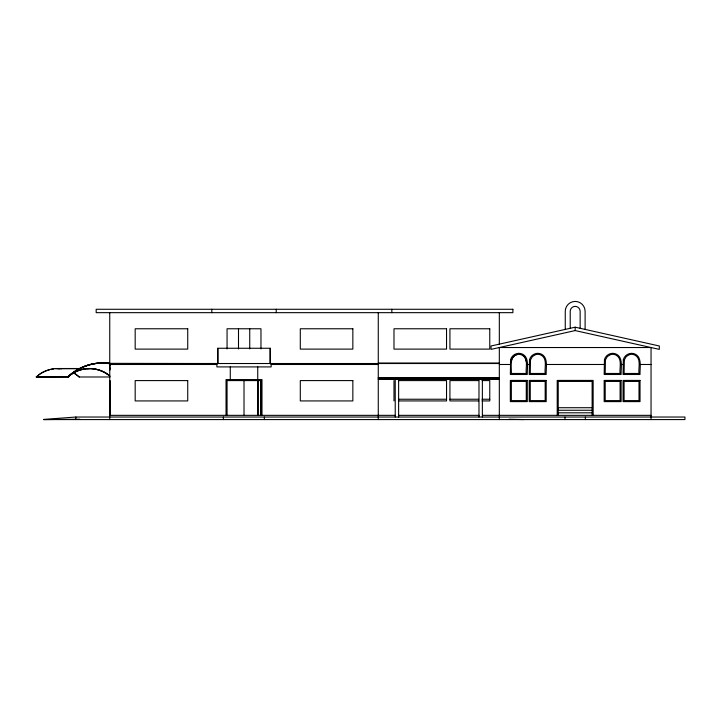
<?xml version="1.0" encoding="UTF-8"?>
<svg xmlns="http://www.w3.org/2000/svg" width="721" height="721" viewBox="0 0 721 721"><rect width="100%" height="100%" fill="white"/><g stroke="black" fill="none" stroke-linecap="round" stroke-linejoin="round"><path stroke-width="1.08" d="M522.545 355.309C528.745 359.139 525.474 367.656 526.276 373.469L511.351 373.469C511.748 367.413 508.801 356.985 516.885 354.57M271.132 363.519L271.132 366.908L216.886 366.908L216.886 363.519L109.745 363.357C94.83 361.6 79.013 366.34 68.171 376.867L36.05 376.993L68.279 376.993L70.973 374.623A32.715 32.13 90 0 1 107.88 374.623L109.916 376.272M108.015 374.487A32.887 32.292 -90 0 0 70.91 374.487L67.783 376.993A51.858 50.921 -90 0 1 109.736 363.402M80.247 368.395L83.708 366.818M575.178 327.19L491.046 345.99L491.046 349.379L575.178 330.579L659.318 349.379L659.318 345.99L575.178 327.19L575.178 330.579M43.63 419.415L75.84 417.035L684.95 417.035L684.95 419.577L43.63 419.577L79.761 419.243M378.273 363.033L499.32 363.033M106.014 363.141L106.05 363.141A50.389 50.389 0 0 0 70.676 374.623M109.745 363.357L109.98 365.457L109.745 363.357A50.389 50.389 0 0 0 67.783 376.993L68.279 376.993M206.837 363.519L499.32 363.519M109.745 364.484L216.886 364.484M271.132 364.484L378.273 364.484M499.32 364.484L510.342 364.484M527.294 364.484L529.241 364.484M546.194 364.484L604.171 364.484M621.123 364.484L623.07 364.484M640.023 364.484L651.045 364.484M57.689 368.512L80.671 368.512M87.241 368.512L89.431 368.512M57.689 368.683L80.671 368.683M87.241 368.683L89.431 368.683M109.971 376.993L79.067 376.993L76.147 374.623A32.715 32.13 -90 0 0 72.803 372.532M378.273 377.561L499.32 377.561M378.273 378.047L499.32 378.047M378.273 378.858L499.32 378.858M378.273 379.354L499.32 379.354M109.745 380.589L109.916 415.341M398.461 380.589L446.542 380.589L446.542 400.93L398.461 400.93M478.699 380.589L449.931 380.589L449.931 400.93L478.699 400.93M482.025 380.589L489.766 380.589L489.766 400.93L482.025 400.93M398.461 399.236L446.542 399.236M449.931 399.236L478.699 399.236M482.025 399.236L489.766 399.236M557.739 407.716L592.626 407.716M558.225 410.258L592.13 410.258M558.225 412.8L592.13 412.8M109.745 415.341L395.09 415.341M398.452 415.341L479.141 415.341M482.511 415.341L651.045 415.341M509.035 419.252L523.545 419.577M109.754 375.902L107.979 374.487A32.887 32.292 90 0 0 70.874 374.487M109.907 368.954L109.394 363.483L109.98 370.044M651.045 419.577L651.045 347.531L499.32 347.531L499.32 419.577M593.149 415.341L593.149 380.418L557.216 380.418L557.216 415.341M592.13 415.341L592.13 381.436L558.225 381.436L558.225 415.341M585.353 417.035L585.353 419.577M585.11 329.407L585.11 311.346A9.923 9.923 0 0 0 575.178 301.423A9.923 9.923 0 0 0 565.255 311.346L565.255 329.407M580.144 328.298L580.144 311.346A4.966 4.966 0 0 0 575.178 306.38A4.966 4.966 0 0 0 570.221 311.346L570.221 328.298M565.012 417.035L565.012 419.577M499.32 312.662L499.32 344.142M482.367 379.165L482.367 417.035M478.978 379.165L478.978 417.035M398.623 379.165L398.623 417.035M395.225 379.165L395.225 417.035M393.99 380.589L393.99 400.93M391.836 309.273L391.836 312.662M378.273 312.662L378.273 419.577M276.224 309.273L276.224 312.662M270.285 363.519L270.285 348.261L217.733 348.261L217.733 363.519M270.123 348.261L270.123 363.519M264.355 417.035L264.355 419.577M261.984 415.341L261.984 379.57L226.043 379.57L226.043 415.341M260.966 348.946L260.966 328.767L227.061 328.767L227.061 348.946M260.966 415.341L260.966 380.589L227.061 380.589L227.061 415.341M260.795 380.589L260.795 415.341M258.019 380.589L258.019 415.341M257.739 366.908L257.739 379.57M257.857 380.589L257.857 415.341M249.736 328.767L249.736 348.946M244.013 380.589L244.013 415.341M238.498 328.767L238.498 348.946M230.278 366.908L230.278 379.57M223.366 417.035L223.366 419.577M217.904 348.261L217.904 363.519M211.803 309.273L211.803 312.662M109.889 380.589L109.889 415.341M109.745 312.662L109.745 419.577M75.84 417.035L75.84 419.577M511.351 361.771A7.462 7.462 0 0 1 518.814 354.317A7.462 7.462 0 0 1 526.276 361.771M49.902 369.657A32.715 32.13 -90 0 0 39.231 374.623L36.429 376.867L39.141 374.487A32.887 32.292 90 0 1 61.636 368.764M50.858 369.431A32.715 32.13 -90 0 1 53.769 368.927M55.724 368.746A32.715 32.13 -90 0 1 59.654 368.746M73.74 372.865A32.887 32.292 90 0 1 79.328 376.993M510.63 359.581L510.342 374.487L527.294 374.487C526.961 367.728 529.98 356.219 521.004 353.587C516.633 352.38 511.775 355.192 510.63 359.581M529.529 359.581L529.241 374.487L546.194 374.487C545.869 367.728 548.888 356.219 539.912 353.587C535.532 352.38 530.674 355.192 529.529 359.581M530.512 359.842L530.259 373.469L545.175 373.469C544.382 367.656 547.645 359.139 541.444 355.309A7.462 7.462 0 0 0 535.784 354.57L532.44 356.498L530.512 359.842M604.459 359.581L604.171 374.487L621.123 374.487C620.799 367.728 623.818 356.219 614.842 353.587C610.462 352.38 605.604 355.192 604.459 359.581M605.442 359.842L605.189 373.469L620.105 373.469C619.312 367.656 622.574 359.139 616.374 355.309A7.462 7.462 0 0 0 610.714 354.57L607.37 356.498L605.442 359.842M623.359 359.581L623.07 374.487L640.023 374.487C639.698 367.728 642.717 356.219 633.741 353.587C629.37 352.38 624.512 355.192 623.359 359.581M624.341 359.842L624.089 373.469L639.004 373.469C638.211 367.656 641.483 359.139 635.282 355.309A7.462 7.462 0 0 0 629.622 354.57L626.279 356.498L624.341 359.842M512.883 309.273L96.181 309.273L96.181 312.662L512.883 312.662L512.883 309.273M187.73 328.767L135.178 328.767L135.178 349.108L187.73 349.108L187.73 328.767M352.848 328.767L300.296 328.767L300.296 349.108L352.848 349.108L352.848 328.767M446.542 328.767L393.99 328.767L393.99 349.108L446.542 349.108L446.542 328.767M489.766 328.767L449.931 328.767L449.931 349.108L489.766 349.108L489.766 328.767M527.294 380.418L510.342 380.418L510.342 401.615L527.294 401.615L527.294 380.418M546.194 380.418L529.241 380.418L529.241 401.615L546.194 401.615L546.194 380.418M621.123 380.418L604.171 380.418L604.171 401.615L621.123 401.615L621.123 380.418M640.023 380.418L623.07 380.418L623.07 401.615L640.023 401.615L640.023 380.418M187.73 380.589L135.178 380.589L135.178 400.93L187.73 400.93L187.73 380.589M352.848 380.589L300.296 380.589L300.296 400.93L352.848 400.93L352.848 380.589M526.276 381.436L511.351 381.436L511.351 400.597L526.276 400.597L526.276 381.436M545.175 381.436L530.259 381.436L530.259 400.597L545.175 400.597L545.175 381.436M620.105 381.436L605.189 381.436L605.189 400.597L620.105 400.597L620.105 381.436M639.004 381.436L624.089 381.436L624.089 400.597L639.004 400.597L639.004 381.436"/></g></svg>
